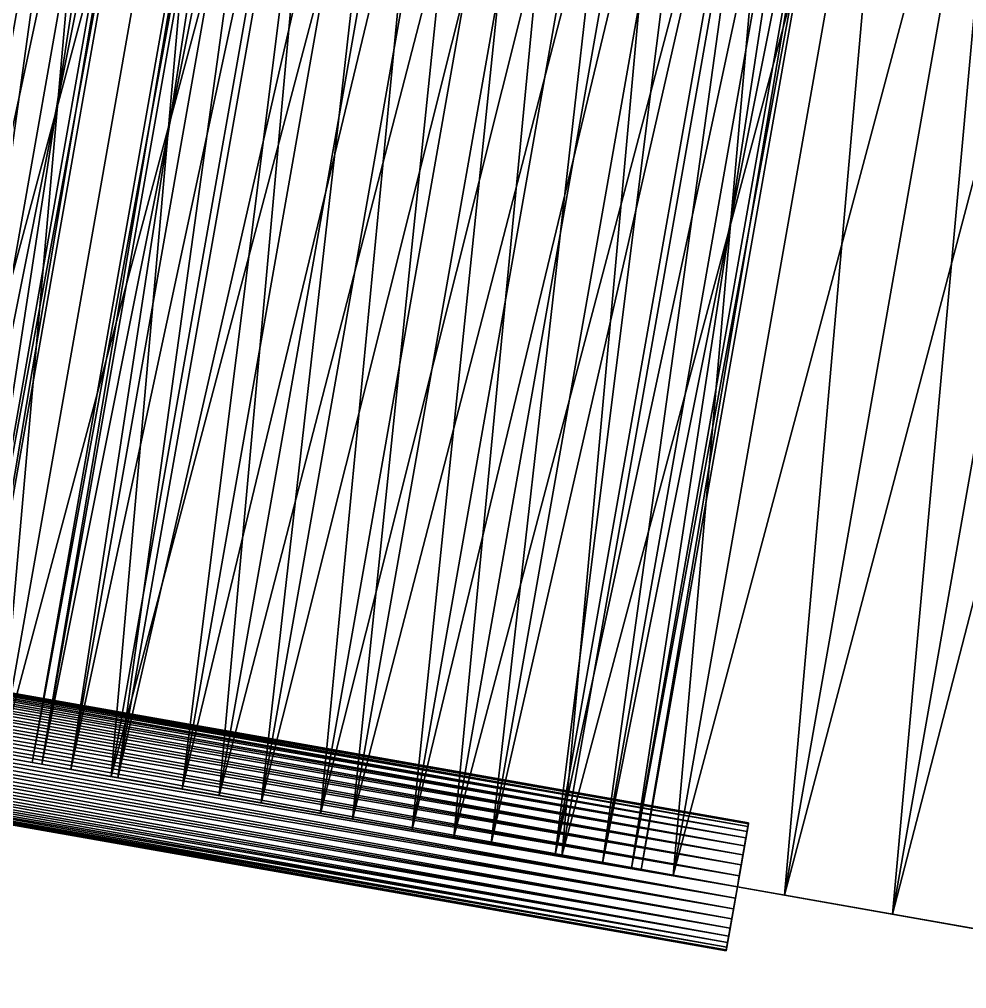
# Model space of a CAD drawing. Header units: metres. Extents: x -1.14 to 1.51, y -0.35 to 3.51.
# Drawn here: x 0.3403 to 0.6312, y 0.9637 to 1.2614 of the extents above; entities that cross this region are included whole.
import ezdxf

# ---------------------------------------------------------------- set-up
doc = ezdxf.new("R2010")
doc.units = ezdxf.units.M

msp = doc.modelspace()

# ---------------------------------------------------------------- linework, layer by layer
at = {"layer": 'Cylinder 10'}
for points in [[(0.25411, 1.04902, -0.04679), (0.32357, 1.44295, -0.04679), (0.34784, 1.43867, -0.07144)], [(0.27838, 1.04474, -0.32856), (0.34784, 1.43867, -0.32856), (0.32357, 1.44295, -0.35321)], [(0.25411, 1.04902, -0.04679), (0.34784, 1.43867, -0.07144), (0.27838, 1.04474, -0.07144)], [(0.29808, 1.04127, -0.3), (0.34784, 1.43867, -0.32856), (0.27838, 1.04474, -0.32856)], [(0.27838, 1.04474, -0.07144), (0.34784, 1.43867, -0.07144), (0.36754, 1.43519, -0.1)], [(0.29808, 1.04127, -0.3), (0.36754, 1.43519, -0.3), (0.34784, 1.43867, -0.32856)], [(0.27838, 1.04474, -0.07144), (0.36754, 1.43519, -0.1), (0.29808, 1.04127, -0.1)], [(0.31259, 1.03871, -0.2684), (0.36754, 1.43519, -0.3), (0.29808, 1.04127, -0.3)], [(0.29808, 1.04127, -0.1), (0.36754, 1.43519, -0.1), (0.38204, 1.43264, -0.1316)], [(0.31259, 1.03871, -0.2684), (0.38204, 1.43264, -0.2684), (0.36754, 1.43519, -0.3)], [(0.29808, 1.04127, -0.1), (0.38204, 1.43264, -0.1316), (0.31259, 1.03871, -0.1316)], [(0.32147, 1.03715, -0.23473), (0.38204, 1.43264, -0.2684), (0.31259, 1.03871, -0.2684)], [(0.31259, 1.03871, -0.1316), (0.38204, 1.43264, -0.1316), (0.39093, 1.43107, -0.16527)], [(0.32147, 1.03715, -0.23473), (0.39093, 1.43107, -0.23473), (0.38204, 1.43264, -0.2684)], [(0.31259, 1.03871, -0.1316), (0.39093, 1.43107, -0.16527), (0.32147, 1.03715, -0.16527)], [(0.32446, 1.03662, -0.2), (0.39093, 1.43107, -0.23473), (0.32147, 1.03715, -0.23473)], [(0.32147, 1.03715, -0.16527), (0.39093, 1.43107, -0.16527), (0.39392, 1.43054, -0.2)], [(0.32147, 1.03715, -0.16527), (0.39392, 1.43054, -0.2), (0.32446, 1.03662, -0.2)], [(0.32446, 1.03662, -0.2), (0.39392, 1.43054, -0.2), (0.39093, 1.43107, -0.23473)]]:
    msp.add_3dface(points, dxfattribs=at)
at = {"layer": 'Cylinder 11'}
for points in [[(0.34416, 1.03315, -0.2), (0.41362, 1.42707, -0.2), (0.41661, 1.42654, -0.16527)], [(0.34715, 1.03262, -0.23473), (0.41362, 1.42707, -0.2), (0.34416, 1.03315, -0.2)], [(0.34416, 1.03315, -0.2), (0.41661, 1.42654, -0.16527), (0.34715, 1.03262, -0.16527)], [(0.34715, 1.03262, -0.23473), (0.41661, 1.42654, -0.23473), (0.41362, 1.42707, -0.2)], [(0.34715, 1.03262, -0.16527), (0.41661, 1.42654, -0.16527), (0.4255, 1.42497, -0.1316)], [(0.35604, 1.03105, -0.2684), (0.41661, 1.42654, -0.23473), (0.34715, 1.03262, -0.23473)], [(0.35604, 1.03105, -0.2684), (0.4255, 1.42497, -0.2684), (0.41661, 1.42654, -0.23473)], [(0.34715, 1.03262, -0.16527), (0.4255, 1.42497, -0.1316), (0.35604, 1.03105, -0.1316)], [(0.35604, 1.03105, -0.1316), (0.4255, 1.42497, -0.1316), (0.44001, 1.42242, -0.1)], [(0.37055, 1.02849, -0.3), (0.4255, 1.42497, -0.2684), (0.35604, 1.03105, -0.2684)], [(0.37055, 1.02849, -0.3), (0.44001, 1.42242, -0.3), (0.4255, 1.42497, -0.2684)], [(0.35604, 1.03105, -0.1316), (0.44001, 1.42242, -0.1), (0.37055, 1.02849, -0.1)], [(0.37055, 1.02849, -0.1), (0.44001, 1.42242, -0.1), (0.4597, 1.41894, -0.07144)], [(0.39024, 1.02502, -0.32856), (0.44001, 1.42242, -0.3), (0.37055, 1.02849, -0.3)], [(0.39024, 1.02502, -0.32856), (0.4597, 1.41894, -0.32856), (0.44001, 1.42242, -0.3)], [(0.37055, 1.02849, -0.1), (0.4597, 1.41894, -0.07144), (0.39024, 1.02502, -0.07144)], [(0.39024, 1.02502, -0.07144), (0.4597, 1.41894, -0.07144), (0.48398, 1.41466, -0.04679)], [(0.41452, 1.02074, -0.35321), (0.4597, 1.41894, -0.32856), (0.39024, 1.02502, -0.32856)], [(0.41452, 1.02074, -0.35321), (0.48398, 1.41466, -0.35321), (0.4597, 1.41894, -0.32856)], [(0.39024, 1.02502, -0.07144), (0.48398, 1.41466, -0.04679), (0.41452, 1.02074, -0.04679)], [(0.41452, 1.02074, -0.04679), (0.48398, 1.41466, -0.04679), (0.5121, 1.4097, -0.02679)], [(0.44264, 1.01578, -0.37321), (0.48398, 1.41466, -0.35321), (0.41452, 1.02074, -0.35321)], [(0.44264, 1.01578, -0.37321), (0.5121, 1.4097, -0.37321), (0.48398, 1.41466, -0.35321)], [(0.41452, 1.02074, -0.04679), (0.5121, 1.4097, -0.02679), (0.44264, 1.01578, -0.02679)], [(0.44264, 1.01578, -0.02679), (0.5121, 1.4097, -0.02679), (0.54322, 1.40422, -0.01206)], [(0.47376, 1.01029, -0.38794), (0.5121, 1.4097, -0.37321), (0.44264, 1.01578, -0.37321)], [(0.47376, 1.01029, -0.38794), (0.54322, 1.40422, -0.38794), (0.5121, 1.4097, -0.37321)], [(0.44264, 1.01578, -0.02679), (0.54322, 1.40422, -0.01206), (0.47376, 1.01029, -0.01206)], [(0.47376, 1.01029, -0.01206), (0.54322, 1.40422, -0.01206), (0.57638, 1.39837, -0.00304)], [(0.50692, 1.00445, -0.39696), (0.54322, 1.40422, -0.38794), (0.47376, 1.01029, -0.38794)], [(0.50692, 1.00445, -0.39696), (0.57638, 1.39837, -0.39696), (0.54322, 1.40422, -0.38794)], [(0.47376, 1.01029, -0.01206), (0.57638, 1.39837, -0.00304), (0.50692, 1.00445, -0.00304)], [(0.50692, 1.00445, -0.00304), (0.57638, 1.39837, -0.00304), (0.61058, 1.39234)], [(0.54112, 0.99842, -0.4), (0.57638, 1.39837, -0.39696), (0.50692, 1.00445, -0.39696)], [(0.54112, 0.99842, -0.4), (0.61058, 1.39234, -0.4), (0.57638, 1.39837, -0.39696)], [(0.50692, 1.00445, -0.00304), (0.61058, 1.39234), (0.54112, 0.99842, 0)], [(0.57532, 0.99239, -0.39696), (0.61058, 1.39234, -0.4), (0.54112, 0.99842, -0.4)], [(0.54112, 0.99842, 0), (0.61058, 1.39234), (0.64478, 1.38631, -0.00304)], [(0.57532, 0.99239, -0.39696), (0.64478, 1.38631, -0.39696), (0.61058, 1.39234, -0.4)], [(0.54112, 0.99842, 0), (0.64478, 1.38631, -0.00304), (0.57532, 0.99239, -0.00304)], [(0.60849, 0.98654, -0.38794), (0.64478, 1.38631, -0.39696), (0.57532, 0.99239, -0.39696)], [(0.57532, 0.99239, -0.00304), (0.64478, 1.38631, -0.00304), (0.67795, 1.38046, -0.01206)], [(0.60849, 0.98654, -0.38794), (0.67795, 1.38046, -0.38794), (0.64478, 1.38631, -0.39696)], [(0.57532, 0.99239, -0.00304), (0.67795, 1.38046, -0.01206), (0.60849, 0.98654, -0.01206)], [(0.6396, 0.98105, -0.37321), (0.67795, 1.38046, -0.38794), (0.60849, 0.98654, -0.38794)], [(0.60849, 0.98654, -0.01206), (0.67795, 1.38046, -0.01206), (0.70906, 1.37497, -0.02679)], [(0.60849, 0.98654, -0.01206), (0.70906, 1.37497, -0.02679), (0.6396, 0.98105, -0.02679)], [(0.54112, 0.99842, -0.2), (0.34416, 1.03315, -0.2), (0.34715, 1.03262, -0.16527)], [(0.34416, 1.03315, -0.2), (0.34715, 1.03262, -0.16527), (0.34715, 1.03262, -0.16527)], [(0.34416, 1.03315, -0.2), (0.34416, 1.03315, -0.2), (0.34715, 1.03262, -0.16527)], [(0.54112, 0.99842, -0.2), (0.34416, 1.03315, -0.2), (0.54112, 0.99842, -0.2)], [(0.54112, 0.99842, -0.2), (0.34715, 1.03262, -0.23473), (0.34416, 1.03315, -0.2)], [(0.34715, 1.03262, -0.23473), (0.34416, 1.03315, -0.2), (0.34416, 1.03315, -0.2)], [(0.34715, 1.03262, -0.23473), (0.34715, 1.03262, -0.23473), (0.34416, 1.03315, -0.2)], [(0.54112, 0.99842, -0.2), (0.34715, 1.03262, -0.16527), (0.35604, 1.03105, -0.1316)], [(0.34715, 1.03262, -0.16527), (0.35604, 1.03105, -0.1316), (0.35604, 1.03105, -0.1316)], [(0.34715, 1.03262, -0.16527), (0.34715, 1.03262, -0.16527), (0.35604, 1.03105, -0.1316)], [(0.54112, 0.99842, -0.2), (0.34715, 1.03262, -0.16527), (0.54112, 0.99842, -0.2)], [(0.54112, 0.99842, -0.2), (0.34715, 1.03262, -0.23473), (0.54112, 0.99842, -0.2)], [(0.54112, 0.99842, -0.2), (0.35604, 1.03105, -0.2684), (0.34715, 1.03262, -0.23473)], [(0.35604, 1.03105, -0.2684), (0.34715, 1.03262, -0.23473), (0.34715, 1.03262, -0.23473)], [(0.35604, 1.03105, -0.2684), (0.35604, 1.03105, -0.2684), (0.34715, 1.03262, -0.23473)], [(0.54112, 0.99842, -0.2), (0.35604, 1.03105, -0.1316), (0.37055, 1.02849, -0.1)], [(0.35604, 1.03105, -0.1316), (0.37055, 1.02849, -0.1), (0.37055, 1.02849, -0.1)], [(0.35604, 1.03105, -0.1316), (0.35604, 1.03105, -0.1316), (0.37055, 1.02849, -0.1)], [(0.54112, 0.99842, -0.2), (0.35604, 1.03105, -0.1316), (0.54112, 0.99842, -0.2)], [(0.54112, 0.99842, -0.2), (0.35604, 1.03105, -0.2684), (0.54112, 0.99842, -0.2)], [(0.54112, 0.99842, -0.2), (0.37055, 1.02849, -0.3), (0.35604, 1.03105, -0.2684)], [(0.37055, 1.02849, -0.3), (0.35604, 1.03105, -0.2684), (0.35604, 1.03105, -0.2684)], [(0.37055, 1.02849, -0.3), (0.37055, 1.02849, -0.3), (0.35604, 1.03105, -0.2684)], [(0.54112, 0.99842, -0.2), (0.37055, 1.02849, -0.1), (0.39024, 1.02502, -0.07144)], [(0.37055, 1.02849, -0.1), (0.39024, 1.02502, -0.07144), (0.39024, 1.02502, -0.07144)], [(0.37055, 1.02849, -0.1), (0.37055, 1.02849, -0.1), (0.39024, 1.02502, -0.07144)], [(0.54112, 0.99842, -0.2), (0.37055, 1.02849, -0.1), (0.54112, 0.99842, -0.2)], [(0.54112, 0.99842, -0.2), (0.37055, 1.02849, -0.3), (0.54112, 0.99842, -0.2)], [(0.54112, 0.99842, -0.2), (0.39024, 1.02502, -0.32856), (0.37055, 1.02849, -0.3)], [(0.39024, 1.02502, -0.32856), (0.37055, 1.02849, -0.3), (0.37055, 1.02849, -0.3)], [(0.39024, 1.02502, -0.32856), (0.39024, 1.02502, -0.32856), (0.37055, 1.02849, -0.3)], [(0.54112, 0.99842, -0.2), (0.39024, 1.02502, -0.07144), (0.41452, 1.02074, -0.04679)], [(0.39024, 1.02502, -0.07144), (0.41452, 1.02074, -0.04679), (0.41452, 1.02074, -0.04679)], [(0.39024, 1.02502, -0.07144), (0.39024, 1.02502, -0.07144), (0.41452, 1.02074, -0.04679)], [(0.54112, 0.99842, -0.2), (0.39024, 1.02502, -0.07144), (0.54112, 0.99842, -0.2)], [(0.54112, 0.99842, -0.2), (0.39024, 1.02502, -0.32856), (0.54112, 0.99842, -0.2)], [(0.54112, 0.99842, -0.2), (0.41452, 1.02074, -0.35321), (0.39024, 1.02502, -0.32856)], [(0.41452, 1.02074, -0.35321), (0.39024, 1.02502, -0.32856), (0.39024, 1.02502, -0.32856)], [(0.41452, 1.02074, -0.35321), (0.41452, 1.02074, -0.35321), (0.39024, 1.02502, -0.32856)], [(0.54112, 0.99842, -0.2), (0.41452, 1.02074, -0.04679), (0.44264, 1.01578, -0.02679)], [(0.41452, 1.02074, -0.04679), (0.44264, 1.01578, -0.02679), (0.44264, 1.01578, -0.02679)], [(0.41452, 1.02074, -0.04679), (0.41452, 1.02074, -0.04679), (0.44264, 1.01578, -0.02679)], [(0.54112, 0.99842, -0.2), (0.41452, 1.02074, -0.04679), (0.54112, 0.99842, -0.2)], [(0.54112, 0.99842, -0.2), (0.41452, 1.02074, -0.35321), (0.54112, 0.99842, -0.2)], [(0.54112, 0.99842, -0.2), (0.44264, 1.01578, -0.37321), (0.41452, 1.02074, -0.35321)], [(0.44264, 1.01578, -0.37321), (0.41452, 1.02074, -0.35321), (0.41452, 1.02074, -0.35321)], [(0.44264, 1.01578, -0.37321), (0.44264, 1.01578, -0.37321), (0.41452, 1.02074, -0.35321)], [(0.54112, 0.99842, -0.2), (0.44264, 1.01578, -0.02679), (0.47376, 1.01029, -0.01206)], [(0.44264, 1.01578, -0.02679), (0.47376, 1.01029, -0.01206), (0.47376, 1.01029, -0.01206)], [(0.44264, 1.01578, -0.02679), (0.44264, 1.01578, -0.02679), (0.47376, 1.01029, -0.01206)], [(0.54112, 0.99842, -0.2), (0.44264, 1.01578, -0.02679), (0.54112, 0.99842, -0.2)], [(0.54112, 0.99842, -0.2), (0.44264, 1.01578, -0.37321), (0.54112, 0.99842, -0.2)], [(0.54112, 0.99842, -0.2), (0.47376, 1.01029, -0.38794), (0.44264, 1.01578, -0.37321)], [(0.47376, 1.01029, -0.38794), (0.44264, 1.01578, -0.37321), (0.44264, 1.01578, -0.37321)], [(0.47376, 1.01029, -0.38794), (0.47376, 1.01029, -0.38794), (0.44264, 1.01578, -0.37321)], [(0.54112, 0.99842, -0.2), (0.47376, 1.01029, -0.01206), (0.50692, 1.00445, -0.00304)], [(0.47376, 1.01029, -0.01206), (0.50692, 1.00445, -0.00304), (0.50692, 1.00445, -0.00304)], [(0.47376, 1.01029, -0.01206), (0.47376, 1.01029, -0.01206), (0.50692, 1.00445, -0.00304)], [(0.54112, 0.99842, -0.2), (0.47376, 1.01029, -0.01206), (0.54112, 0.99842, -0.2)], [(0.54112, 0.99842, -0.2), (0.47376, 1.01029, -0.38794), (0.54112, 0.99842, -0.2)], [(0.54112, 0.99842, -0.2), (0.50692, 1.00445, -0.39696), (0.47376, 1.01029, -0.38794)], [(0.50692, 1.00445, -0.39696), (0.47376, 1.01029, -0.38794), (0.47376, 1.01029, -0.38794)], [(0.50692, 1.00445, -0.39696), (0.50692, 1.00445, -0.39696), (0.47376, 1.01029, -0.38794)], [(0.54112, 0.99842, -0.2), (0.50692, 1.00445, -0.00304), (0.54112, 0.99842, 0)], [(0.50692, 1.00445, -0.00304), (0.54112, 0.99842, 0), (0.54112, 0.99842, 0)], [(0.50692, 1.00445, -0.00304), (0.50692, 1.00445, -0.00304), (0.54112, 0.99842, 0)], [(0.54112, 0.99842, -0.2), (0.50692, 1.00445, -0.00304), (0.54112, 0.99842, -0.2)], [(0.54112, 0.99842, -0.2), (0.50692, 1.00445, -0.39696), (0.54112, 0.99842, -0.2)], [(0.54112, 0.99842, -0.2), (0.54112, 0.99842, -0.4), (0.50692, 1.00445, -0.39696)], [(0.54112, 0.99842, -0.4), (0.50692, 1.00445, -0.39696), (0.50692, 1.00445, -0.39696)], [(0.54112, 0.99842, -0.4), (0.54112, 0.99842, -0.4), (0.50692, 1.00445, -0.39696)], [(0.54112, 0.99842, -0.2), (0.54112, 0.99842, 0), (0.54112, 0.99842, -0.2)], [(0.54112, 0.99842, -0.2), (0.54112, 0.99842, -0.4), (0.54112, 0.99842, -0.2)], [(0.54112, 0.99842, -0.2), (0.57532, 0.99239, -0.39696), (0.54112, 0.99842, -0.4)], [(0.57532, 0.99239, -0.39696), (0.54112, 0.99842, -0.4), (0.54112, 0.99842, -0.4)], [(0.57532, 0.99239, -0.39696), (0.57532, 0.99239, -0.39696), (0.54112, 0.99842, -0.4)], [(0.54112, 0.99842, -0.2), (0.57532, 0.99239, -0.39696), (0.54112, 0.99842, -0.2)], [(0.54112, 0.99842, -0.2), (0.60849, 0.98654, -0.38794), (0.57532, 0.99239, -0.39696)], [(0.54112, 0.99842, -0.2), (0.60849, 0.98654, -0.38794), (0.54112, 0.99842, -0.2)], [(0.54112, 0.99842, -0.2), (0.6396, 0.98105, -0.37321), (0.60849, 0.98654, -0.38794)], [(0.54112, 0.99842, -0.2), (0.6396, 0.98105, -0.37321), (0.54112, 0.99842, -0.2)], [(0.54112, 0.99842, -0.2), (0.66773, 0.97609, -0.35321), (0.6396, 0.98105, -0.37321)], [(0.54112, 0.99842, -0.2), (0.66773, 0.97609, -0.35321), (0.54112, 0.99842, -0.2)], [(0.54112, 0.99842, -0.2), (0.692, 0.97181, -0.32856), (0.66773, 0.97609, -0.35321)], [(0.54112, 0.99842, -0.2), (0.692, 0.97181, -0.32856), (0.54112, 0.99842, -0.2)], [(0.54112, 0.99842, -0.2), (0.7117, 0.96834, -0.3), (0.692, 0.97181, -0.32856)], [(0.54112, 0.99842, -0.2), (0.7117, 0.96834, -0.3), (0.54112, 0.99842, -0.2)], [(0.54112, 0.99842, -0.2), (0.72621, 0.96578, -0.2684), (0.7117, 0.96834, -0.3)], [(0.54112, 0.99842, -0.2), (0.72621, 0.96578, -0.2684), (0.54112, 0.99842, -0.2)], [(0.54112, 0.99842, -0.2), (0.73509, 0.96421, -0.23473), (0.72621, 0.96578, -0.2684)], [(0.54112, 0.99842, -0.2), (0.73509, 0.96421, -0.23473), (0.54112, 0.99842, -0.2)], [(0.54112, 0.99842, -0.2), (0.73808, 0.96369, -0.2), (0.73509, 0.96421, -0.23473)], [(0.54112, 0.99842, -0.2), (0.73808, 0.96369, -0.2), (0.54112, 0.99842, -0.2)], [(0.54112, 0.99842, -0.2), (0.73509, 0.96421, -0.16527), (0.73808, 0.96369, -0.2)], [(0.54112, 0.99842, -0.2), (0.73509, 0.96421, -0.16527), (0.54112, 0.99842, -0.2)], [(0.54112, 0.99842, -0.2), (0.72621, 0.96578, -0.1316), (0.73509, 0.96421, -0.16527)], [(0.54112, 0.99842, -0.2), (0.72621, 0.96578, -0.1316), (0.54112, 0.99842, -0.2)], [(0.54112, 0.99842, -0.2), (0.7117, 0.96834, -0.1), (0.72621, 0.96578, -0.1316)], [(0.54112, 0.99842, -0.2), (0.7117, 0.96834, -0.1), (0.54112, 0.99842, -0.2)], [(0.54112, 0.99842, -0.2), (0.692, 0.97181, -0.07144), (0.7117, 0.96834, -0.1)], [(0.54112, 0.99842, -0.2), (0.692, 0.97181, -0.07144), (0.54112, 0.99842, -0.2)], [(0.54112, 0.99842, -0.2), (0.66773, 0.97609, -0.04679), (0.692, 0.97181, -0.07144)], [(0.54112, 0.99842, -0.2), (0.66773, 0.97609, -0.04679), (0.54112, 0.99842, -0.2)], [(0.54112, 0.99842, -0.2), (0.6396, 0.98105, -0.02679), (0.66773, 0.97609, -0.04679)], [(0.54112, 0.99842, -0.2), (0.6396, 0.98105, -0.02679), (0.54112, 0.99842, -0.2)], [(0.54112, 0.99842, -0.2), (0.60849, 0.98654, -0.01206), (0.6396, 0.98105, -0.02679)], [(0.54112, 0.99842, -0.2), (0.60849, 0.98654, -0.01206), (0.54112, 0.99842, -0.2)], [(0.54112, 0.99842, -0.2), (0.57532, 0.99239, -0.00304), (0.60849, 0.98654, -0.01206)], [(0.54112, 0.99842, -0.2), (0.57532, 0.99239, -0.00304), (0.54112, 0.99842, -0.2)], [(0.54112, 0.99842, -0.2), (0.54112, 0.99842, 0), (0.57532, 0.99239, -0.00304)], [(0.54112, 0.99842, 0), (0.57532, 0.99239, -0.00304), (0.57532, 0.99239, -0.00304)], [(0.54112, 0.99842, 0), (0.54112, 0.99842, 0), (0.57532, 0.99239, -0.00304)], [(0.60849, 0.98654, -0.38794), (0.57532, 0.99239, -0.39696), (0.57532, 0.99239, -0.39696)], [(0.60849, 0.98654, -0.38794), (0.60849, 0.98654, -0.38794), (0.57532, 0.99239, -0.39696)], [(0.57532, 0.99239, -0.00304), (0.60849, 0.98654, -0.01206), (0.60849, 0.98654, -0.01206)], [(0.57532, 0.99239, -0.00304), (0.57532, 0.99239, -0.00304), (0.60849, 0.98654, -0.01206)], [(0.6396, 0.98105, -0.37321), (0.60849, 0.98654, -0.38794), (0.60849, 0.98654, -0.38794)], [(0.6396, 0.98105, -0.37321), (0.6396, 0.98105, -0.37321), (0.60849, 0.98654, -0.38794)], [(0.60849, 0.98654, -0.01206), (0.6396, 0.98105, -0.02679), (0.6396, 0.98105, -0.02679)], [(0.60849, 0.98654, -0.01206), (0.60849, 0.98654, -0.01206), (0.6396, 0.98105, -0.02679)]]:
    msp.add_3dface(points, dxfattribs=at)
at = {"layer": 'Cylinder 12'}
for points in [[(0.26695, 1.04676, 0.32494), (0.33641, 1.44068, 0.32494), (0.36957, 1.43484, 0.33396)], [(0.30011, 1.04091, -0.05996), (0.36957, 1.43484, -0.05996), (0.33641, 1.44068, -0.05094)], [(0.26695, 1.04676, 0.32494), (0.36957, 1.43484, 0.33396), (0.30011, 1.04091, 0.33396)], [(0.30011, 1.04091, 0.33396), (0.36957, 1.43484, 0.33396), (0.40377, 1.4288, 0.337)], [(0.33431, 1.03488, -0.063), (0.36957, 1.43484, -0.05996), (0.30011, 1.04091, -0.05996)], [(0.33431, 1.03488, -0.063), (0.40377, 1.4288, -0.063), (0.36957, 1.43484, -0.05996)], [(0.30011, 1.04091, 0.33396), (0.40377, 1.4288, 0.337), (0.33431, 1.03488, 0.337)], [(0.36851, 1.02885, -0.05996), (0.40377, 1.4288, -0.063), (0.33431, 1.03488, -0.063)], [(0.33431, 1.03488, 0.337), (0.40377, 1.4288, 0.337), (0.43797, 1.42277, 0.33396)], [(0.36851, 1.02885, -0.05996), (0.43797, 1.42277, -0.05996), (0.40377, 1.4288, -0.063)], [(0.33431, 1.03488, 0.337), (0.43797, 1.42277, 0.33396), (0.36851, 1.02885, 0.33396)], [(0.40168, 1.023, -0.05094), (0.43797, 1.42277, -0.05996), (0.36851, 1.02885, -0.05996)], [(0.36851, 1.02885, 0.33396), (0.43797, 1.42277, 0.33396), (0.47114, 1.41693, 0.32494)], [(0.40168, 1.023, -0.05094), (0.47114, 1.41693, -0.05094), (0.43797, 1.42277, -0.05996)], [(0.36851, 1.02885, 0.33396), (0.47114, 1.41693, 0.32494), (0.40168, 1.023, 0.32494)], [(0.43279, 1.01752, -0.03621), (0.47114, 1.41693, -0.05094), (0.40168, 1.023, -0.05094)], [(0.40168, 1.023, 0.32494), (0.47114, 1.41693, 0.32494), (0.50225, 1.41144, 0.31021)], [(0.43279, 1.01752, -0.03621), (0.50225, 1.41144, -0.03621), (0.47114, 1.41693, -0.05094)], [(0.40168, 1.023, 0.32494), (0.50225, 1.41144, 0.31021), (0.43279, 1.01752, 0.31021)], [(0.46092, 1.01256, -0.01621), (0.50225, 1.41144, -0.03621), (0.43279, 1.01752, -0.03621)], [(0.43279, 1.01752, 0.31021), (0.50225, 1.41144, 0.31021), (0.53038, 1.40648, 0.29021)], [(0.46092, 1.01256, -0.01621), (0.53038, 1.40648, -0.01621), (0.50225, 1.41144, -0.03621)], [(0.43279, 1.01752, 0.31021), (0.53038, 1.40648, 0.29021), (0.46092, 1.01256, 0.29021)], [(0.48519, 1.00828, 0.00844), (0.53038, 1.40648, -0.01621), (0.46092, 1.01256, -0.01621)], [(0.46092, 1.01256, 0.29021), (0.53038, 1.40648, 0.29021), (0.55465, 1.4022, 0.26556)], [(0.48519, 1.00828, 0.00844), (0.55465, 1.4022, 0.00844), (0.53038, 1.40648, -0.01621)], [(0.46092, 1.01256, 0.29021), (0.55465, 1.4022, 0.26556), (0.48519, 1.00828, 0.26556)], [(0.50489, 1.00481, 0.037), (0.55465, 1.4022, 0.00844), (0.48519, 1.00828, 0.00844)], [(0.48519, 1.00828, 0.26556), (0.55465, 1.4022, 0.26556), (0.57434, 1.39873, 0.237)], [(0.50489, 1.00481, 0.037), (0.57434, 1.39873, 0.037), (0.55465, 1.4022, 0.00844)], [(0.48519, 1.00828, 0.26556), (0.57434, 1.39873, 0.237), (0.50489, 1.00481, 0.237)], [(0.5194, 1.00225, 0.0686), (0.57434, 1.39873, 0.037), (0.50489, 1.00481, 0.037)], [(0.50489, 1.00481, 0.237), (0.57434, 1.39873, 0.237), (0.58885, 1.39617, 0.2054)], [(0.5194, 1.00225, 0.0686), (0.58885, 1.39617, 0.0686), (0.57434, 1.39873, 0.037)], [(0.50489, 1.00481, 0.237), (0.58885, 1.39617, 0.2054), (0.5194, 1.00225, 0.2054)], [(0.52828, 1.00068, 0.10227), (0.58885, 1.39617, 0.0686), (0.5194, 1.00225, 0.0686)], [(0.5194, 1.00225, 0.2054), (0.58885, 1.39617, 0.2054), (0.59774, 1.3946, 0.17173)], [(0.5194, 1.00225, 0.2054), (0.59774, 1.3946, 0.17173), (0.52828, 1.00068, 0.17173)], [(0.52828, 1.00068, 0.10227), (0.59774, 1.3946, 0.10227), (0.58885, 1.39617, 0.0686)], [(0.53127, 1.00015, 0.137), (0.59774, 1.3946, 0.10227), (0.52828, 1.00068, 0.10227)], [(0.52828, 1.00068, 0.17173), (0.59774, 1.3946, 0.17173), (0.60073, 1.39408, 0.137)], [(0.52828, 1.00068, 0.17173), (0.60073, 1.39408, 0.137), (0.53127, 1.00015, 0.137)], [(0.53127, 1.00015, 0.137), (0.60073, 1.39408, 0.137), (0.59774, 1.3946, 0.10227)], [(0.33431, 1.03488, 0.137), (0.36851, 1.02885, -0.05996), (0.33431, 1.03488, -0.063)], [(0.36851, 1.02885, -0.05996), (0.33431, 1.03488, -0.063), (0.33431, 1.03488, -0.063)], [(0.36851, 1.02885, -0.05996), (0.36851, 1.02885, -0.05996), (0.33431, 1.03488, -0.063)], [(0.33431, 1.03488, 0.137), (0.36851, 1.02885, -0.05996), (0.33431, 1.03488, 0.137)], [(0.33431, 1.03488, 0.137), (0.40168, 1.023, -0.05094), (0.36851, 1.02885, -0.05996)], [(0.33431, 1.03488, 0.137), (0.40168, 1.023, -0.05094), (0.33431, 1.03488, 0.137)], [(0.33431, 1.03488, 0.137), (0.43279, 1.01752, -0.03621), (0.40168, 1.023, -0.05094)], [(0.33431, 1.03488, 0.137), (0.43279, 1.01752, -0.03621), (0.33431, 1.03488, 0.137)], [(0.33431, 1.03488, 0.137), (0.46092, 1.01256, -0.01621), (0.43279, 1.01752, -0.03621)], [(0.33431, 1.03488, 0.137), (0.46092, 1.01256, -0.01621), (0.33431, 1.03488, 0.137)], [(0.33431, 1.03488, 0.137), (0.48519, 1.00828, 0.00844), (0.46092, 1.01256, -0.01621)], [(0.33431, 1.03488, 0.137), (0.48519, 1.00828, 0.00844), (0.33431, 1.03488, 0.137)], [(0.33431, 1.03488, 0.137), (0.50489, 1.00481, 0.037), (0.48519, 1.00828, 0.00844)], [(0.33431, 1.03488, 0.137), (0.50489, 1.00481, 0.037), (0.33431, 1.03488, 0.137)], [(0.33431, 1.03488, 0.137), (0.5194, 1.00225, 0.0686), (0.50489, 1.00481, 0.037)], [(0.33431, 1.03488, 0.137), (0.5194, 1.00225, 0.0686), (0.33431, 1.03488, 0.137)], [(0.33431, 1.03488, 0.137), (0.52828, 1.00068, 0.10227), (0.5194, 1.00225, 0.0686)], [(0.33431, 1.03488, 0.137), (0.52828, 1.00068, 0.10227), (0.33431, 1.03488, 0.137)], [(0.33431, 1.03488, 0.137), (0.53127, 1.00015, 0.137), (0.52828, 1.00068, 0.10227)], [(0.33431, 1.03488, 0.137), (0.53127, 1.00015, 0.137), (0.33431, 1.03488, 0.137)], [(0.33431, 1.03488, 0.137), (0.52828, 1.00068, 0.17173), (0.53127, 1.00015, 0.137)], [(0.33431, 1.03488, 0.137), (0.52828, 1.00068, 0.17173), (0.33431, 1.03488, 0.137)], [(0.33431, 1.03488, 0.137), (0.5194, 1.00225, 0.2054), (0.52828, 1.00068, 0.17173)], [(0.33431, 1.03488, 0.137), (0.5194, 1.00225, 0.2054), (0.33431, 1.03488, 0.137)], [(0.33431, 1.03488, 0.137), (0.50489, 1.00481, 0.237), (0.5194, 1.00225, 0.2054)], [(0.33431, 1.03488, 0.137), (0.50489, 1.00481, 0.237), (0.33431, 1.03488, 0.137)], [(0.33431, 1.03488, 0.137), (0.48519, 1.00828, 0.26556), (0.50489, 1.00481, 0.237)], [(0.33431, 1.03488, 0.137), (0.48519, 1.00828, 0.26556), (0.33431, 1.03488, 0.137)], [(0.33431, 1.03488, 0.137), (0.46092, 1.01256, 0.29021), (0.48519, 1.00828, 0.26556)], [(0.33431, 1.03488, 0.137), (0.46092, 1.01256, 0.29021), (0.33431, 1.03488, 0.137)], [(0.33431, 1.03488, 0.137), (0.43279, 1.01752, 0.31021), (0.46092, 1.01256, 0.29021)], [(0.33431, 1.03488, 0.137), (0.43279, 1.01752, 0.31021), (0.33431, 1.03488, 0.137)], [(0.33431, 1.03488, 0.137), (0.40168, 1.023, 0.32494), (0.43279, 1.01752, 0.31021)], [(0.33431, 1.03488, 0.137), (0.40168, 1.023, 0.32494), (0.33431, 1.03488, 0.137)], [(0.33431, 1.03488, 0.137), (0.36851, 1.02885, 0.33396), (0.40168, 1.023, 0.32494)], [(0.33431, 1.03488, 0.137), (0.36851, 1.02885, 0.33396), (0.33431, 1.03488, 0.137)], [(0.33431, 1.03488, 0.137), (0.33431, 1.03488, 0.337), (0.36851, 1.02885, 0.33396)], [(0.33431, 1.03488, 0.337), (0.36851, 1.02885, 0.33396), (0.36851, 1.02885, 0.33396)], [(0.33431, 1.03488, 0.337), (0.33431, 1.03488, 0.337), (0.36851, 1.02885, 0.33396)], [(0.40168, 1.023, -0.05094), (0.36851, 1.02885, -0.05996), (0.36851, 1.02885, -0.05996)], [(0.40168, 1.023, -0.05094), (0.40168, 1.023, -0.05094), (0.36851, 1.02885, -0.05996)], [(0.36851, 1.02885, 0.33396), (0.40168, 1.023, 0.32494), (0.40168, 1.023, 0.32494)], [(0.36851, 1.02885, 0.33396), (0.36851, 1.02885, 0.33396), (0.40168, 1.023, 0.32494)], [(0.43279, 1.01752, -0.03621), (0.40168, 1.023, -0.05094), (0.40168, 1.023, -0.05094)], [(0.43279, 1.01752, -0.03621), (0.43279, 1.01752, -0.03621), (0.40168, 1.023, -0.05094)], [(0.40168, 1.023, 0.32494), (0.43279, 1.01752, 0.31021), (0.43279, 1.01752, 0.31021)], [(0.40168, 1.023, 0.32494), (0.40168, 1.023, 0.32494), (0.43279, 1.01752, 0.31021)], [(0.46092, 1.01256, -0.01621), (0.43279, 1.01752, -0.03621), (0.43279, 1.01752, -0.03621)], [(0.46092, 1.01256, -0.01621), (0.46092, 1.01256, -0.01621), (0.43279, 1.01752, -0.03621)], [(0.43279, 1.01752, 0.31021), (0.46092, 1.01256, 0.29021), (0.46092, 1.01256, 0.29021)], [(0.43279, 1.01752, 0.31021), (0.43279, 1.01752, 0.31021), (0.46092, 1.01256, 0.29021)], [(0.48519, 1.00828, 0.00844), (0.46092, 1.01256, -0.01621), (0.46092, 1.01256, -0.01621)], [(0.48519, 1.00828, 0.00844), (0.48519, 1.00828, 0.00844), (0.46092, 1.01256, -0.01621)], [(0.46092, 1.01256, 0.29021), (0.48519, 1.00828, 0.26556), (0.48519, 1.00828, 0.26556)], [(0.46092, 1.01256, 0.29021), (0.46092, 1.01256, 0.29021), (0.48519, 1.00828, 0.26556)], [(0.50489, 1.00481, 0.037), (0.48519, 1.00828, 0.00844), (0.48519, 1.00828, 0.00844)], [(0.50489, 1.00481, 0.037), (0.50489, 1.00481, 0.037), (0.48519, 1.00828, 0.00844)], [(0.48519, 1.00828, 0.26556), (0.50489, 1.00481, 0.237), (0.50489, 1.00481, 0.237)], [(0.48519, 1.00828, 0.26556), (0.48519, 1.00828, 0.26556), (0.50489, 1.00481, 0.237)], [(0.5194, 1.00225, 0.0686), (0.50489, 1.00481, 0.037), (0.50489, 1.00481, 0.037)], [(0.5194, 1.00225, 0.0686), (0.5194, 1.00225, 0.0686), (0.50489, 1.00481, 0.037)], [(0.50489, 1.00481, 0.237), (0.5194, 1.00225, 0.2054), (0.5194, 1.00225, 0.2054)], [(0.50489, 1.00481, 0.237), (0.50489, 1.00481, 0.237), (0.5194, 1.00225, 0.2054)], [(0.52828, 1.00068, 0.10227), (0.5194, 1.00225, 0.0686), (0.5194, 1.00225, 0.0686)], [(0.52828, 1.00068, 0.10227), (0.52828, 1.00068, 0.10227), (0.5194, 1.00225, 0.0686)], [(0.5194, 1.00225, 0.2054), (0.52828, 1.00068, 0.17173), (0.52828, 1.00068, 0.17173)], [(0.5194, 1.00225, 0.2054), (0.5194, 1.00225, 0.2054), (0.52828, 1.00068, 0.17173)], [(0.53127, 1.00015, 0.137), (0.52828, 1.00068, 0.10227), (0.52828, 1.00068, 0.10227)], [(0.53127, 1.00015, 0.137), (0.53127, 1.00015, 0.137), (0.52828, 1.00068, 0.10227)], [(0.52828, 1.00068, 0.17173), (0.53127, 1.00015, 0.137), (0.53127, 1.00015, 0.137)], [(0.52828, 1.00068, 0.17173), (0.52828, 1.00068, 0.17173), (0.53127, 1.00015, 0.137)]]:
    msp.add_3dface(points, dxfattribs=at)
at = {"layer": 'Cylinder 7'}
for points in [[(-0.06599, 1.12577, -0.431), (0.56424, 1.01434, -0.42753), (-0.06604, 1.12547, -0.42753)], [(-0.06604, 1.12547, -0.43447), (0.56429, 1.01464, -0.431), (-0.06599, 1.12577, -0.431)], [(-0.06599, 1.12577, -0.431), (0.56429, 1.01464, -0.431), (0.56424, 1.01434, -0.42753)], [(-0.06645, 1.12313, -0.421), (0.56348, 1.01003, -0.41814), (-0.0668, 1.12117, -0.41814)], [(-0.0668, 1.12117, -0.44386), (0.56383, 1.012, -0.441), (-0.06645, 1.12313, -0.441)], [(-0.0662, 1.12459, -0.42416), (0.56383, 1.012, -0.421), (-0.06645, 1.12313, -0.421)], [(-0.06645, 1.12313, -0.441), (0.56408, 1.01345, -0.43784), (-0.0662, 1.12459, -0.43784)], [(-0.06645, 1.12313, -0.421), (0.56383, 1.012, -0.421), (0.56348, 1.01003, -0.41814)], [(-0.06645, 1.12313, -0.441), (0.56383, 1.012, -0.441), (0.56408, 1.01345, -0.43784)], [(-0.06604, 1.12547, -0.42753), (0.56408, 1.01345, -0.42416), (-0.0662, 1.12459, -0.42416)], [(-0.0662, 1.12459, -0.43784), (0.56424, 1.01434, -0.43447), (-0.06604, 1.12547, -0.43447)], [(-0.0662, 1.12459, -0.42416), (0.56408, 1.01345, -0.42416), (0.56383, 1.012, -0.421)], [(-0.0662, 1.12459, -0.43784), (0.56408, 1.01345, -0.43784), (0.56424, 1.01434, -0.43447)], [(-0.06604, 1.12547, -0.42753), (0.56424, 1.01434, -0.42753), (0.56408, 1.01345, -0.42416)], [(-0.06604, 1.12547, -0.43447), (0.56424, 1.01434, -0.43447), (0.56429, 1.01464, -0.431)], [(-0.0668, 1.12117, -0.41814), (0.56305, 1.0076, -0.41568), (-0.06723, 1.11874, -0.41568)], [(-0.06723, 1.11874, -0.44632), (0.56348, 1.01003, -0.44386), (-0.0668, 1.12117, -0.44386)], [(-0.0668, 1.12117, -0.41814), (0.56348, 1.01003, -0.41814), (0.56305, 1.0076, -0.41568)], [(-0.0668, 1.12117, -0.44386), (0.56348, 1.01003, -0.44386), (0.56383, 1.012, -0.441)], [(-0.06723, 1.11874, -0.41568), (0.56255, 1.00479, -0.41368), (-0.06772, 1.11593, -0.41368)], [(-0.06772, 1.11593, -0.44832), (0.56305, 1.0076, -0.44632), (-0.06723, 1.11874, -0.44632)], [(-0.06723, 1.11874, -0.41568), (0.56305, 1.0076, -0.41568), (0.56255, 1.00479, -0.41368)], [(-0.06723, 1.11874, -0.44632), (0.56305, 1.0076, -0.44632), (0.56348, 1.01003, -0.44386)], [(-0.06772, 1.11593, -0.41368), (0.56201, 1.00168, -0.41221), (-0.06827, 1.11281, -0.41221)], [(-0.06827, 1.11281, -0.44979), (0.56255, 1.00479, -0.44832), (-0.06772, 1.11593, -0.44832)], [(-0.06772, 1.11593, -0.41368), (0.56255, 1.00479, -0.41368), (0.56201, 1.00168, -0.41221)], [(-0.06772, 1.11593, -0.44832), (0.56255, 1.00479, -0.44832), (0.56305, 1.0076, -0.44632)], [(-0.06827, 1.11281, -0.41221), (0.56142, 0.99836, -0.4113), (-0.06886, 1.1095, -0.4113)], [(-0.06886, 1.1095, -0.4507), (0.56201, 1.00168, -0.44979), (-0.06827, 1.11281, -0.44979)], [(-0.06827, 1.11281, -0.41221), (0.56201, 1.00168, -0.41221), (0.56142, 0.99836, -0.4113)], [(-0.06827, 1.11281, -0.44979), (0.56201, 1.00168, -0.44979), (0.56255, 1.00479, -0.44832)], [(-0.06886, 1.1095, -0.4113), (0.56082, 0.99494, -0.411), (-0.06946, 1.10608, -0.411)], [(-0.06946, 1.10608, -0.451), (0.56142, 0.99836, -0.4507), (-0.06886, 1.1095, -0.4507)], [(-0.06886, 1.1095, -0.4113), (0.56142, 0.99836, -0.4113), (0.56082, 0.99494, -0.411)], [(-0.06886, 1.1095, -0.4507), (0.56142, 0.99836, -0.4507), (0.56201, 1.00168, -0.44979)], [(-0.07006, 1.10266, -0.4507), (0.56082, 0.99494, -0.451), (-0.06946, 1.10608, -0.451)], [(-0.06946, 1.10608, -0.411), (0.56022, 0.99152, -0.4113), (-0.07006, 1.10266, -0.4113)], [(-0.06946, 1.10608, -0.411), (0.56082, 0.99494, -0.411), (0.56022, 0.99152, -0.4113)], [(-0.06946, 1.10608, -0.451), (0.56082, 0.99494, -0.451), (0.56142, 0.99836, -0.4507)], [(-0.07065, 1.09934, -0.44979), (0.56022, 0.99152, -0.4507), (-0.07006, 1.10266, -0.4507)], [(-0.07006, 1.10266, -0.4113), (0.55963, 0.98821, -0.41221), (-0.07065, 1.09934, -0.41221)], [(-0.07006, 1.10266, -0.4507), (0.56022, 0.99152, -0.4507), (0.56082, 0.99494, -0.451)], [(-0.07006, 1.10266, -0.4113), (0.56022, 0.99152, -0.4113), (0.55963, 0.98821, -0.41221)], [(-0.0712, 1.09623, -0.44832), (0.55963, 0.98821, -0.44979), (-0.07065, 1.09934, -0.44979)], [(-0.07065, 1.09934, -0.41221), (0.55908, 0.98509, -0.41368), (-0.0712, 1.09623, -0.41368)], [(-0.07065, 1.09934, -0.44979), (0.55963, 0.98821, -0.44979), (0.56022, 0.99152, -0.4507)], [(-0.07065, 1.09934, -0.41221), (0.55963, 0.98821, -0.41221), (0.55908, 0.98509, -0.41368)], [(-0.07169, 1.09342, -0.44632), (0.55908, 0.98509, -0.44832), (-0.0712, 1.09623, -0.44832)], [(-0.0712, 1.09623, -0.41368), (0.55859, 0.98228, -0.41568), (-0.07169, 1.09342, -0.41568)], [(-0.0712, 1.09623, -0.44832), (0.55908, 0.98509, -0.44832), (0.55963, 0.98821, -0.44979)], [(-0.0712, 1.09623, -0.41368), (0.55908, 0.98509, -0.41368), (0.55859, 0.98228, -0.41568)], [(-0.07212, 1.09099, -0.44386), (0.55859, 0.98228, -0.44632), (-0.07169, 1.09342, -0.44632)], [(-0.07169, 1.09342, -0.41568), (0.55816, 0.97985, -0.41814), (-0.07212, 1.09099, -0.41814)], [(-0.07169, 1.09342, -0.44632), (0.55859, 0.98228, -0.44632), (0.55908, 0.98509, -0.44832)], [(-0.07169, 1.09342, -0.41568), (0.55859, 0.98228, -0.41568), (0.55816, 0.97985, -0.41814)], [(-0.07247, 1.08902, -0.441), (0.55816, 0.97985, -0.44386), (-0.07212, 1.09099, -0.44386)], [(-0.07212, 1.09099, -0.41814), (0.55781, 0.97789, -0.421), (-0.07247, 1.08902, -0.421)], [(-0.07212, 1.09099, -0.44386), (0.55816, 0.97985, -0.44386), (0.55859, 0.98228, -0.44632)], [(-0.07212, 1.09099, -0.41814), (0.55816, 0.97985, -0.41814), (0.55781, 0.97789, -0.421)], [(-0.07288, 1.08668, -0.43447), (0.55755, 0.97643, -0.43784), (-0.07272, 1.08757, -0.43784)], [(-0.07272, 1.08757, -0.42416), (0.5574, 0.97555, -0.42753), (-0.07288, 1.08668, -0.42753)], [(-0.07272, 1.08757, -0.43784), (0.55781, 0.97789, -0.441), (-0.07247, 1.08902, -0.441)], [(-0.07247, 1.08902, -0.421), (0.55755, 0.97643, -0.42416), (-0.07272, 1.08757, -0.42416)], [(-0.07272, 1.08757, -0.43784), (0.55755, 0.97643, -0.43784), (0.55781, 0.97789, -0.441)], [(-0.07272, 1.08757, -0.42416), (0.55755, 0.97643, -0.42416), (0.5574, 0.97555, -0.42753)], [(-0.07247, 1.08902, -0.441), (0.55781, 0.97789, -0.441), (0.55816, 0.97985, -0.44386)], [(-0.07247, 1.08902, -0.421), (0.55781, 0.97789, -0.421), (0.55755, 0.97643, -0.42416)], [(-0.07293, 1.08638, -0.431), (0.5574, 0.97555, -0.43447), (-0.07288, 1.08668, -0.43447)], [(-0.07288, 1.08668, -0.42753), (0.55735, 0.97525, -0.431), (-0.07293, 1.08638, -0.431)], [(-0.07293, 1.08638, -0.431), (0.55735, 0.97525, -0.431), (0.5574, 0.97555, -0.43447)], [(-0.07288, 1.08668, -0.43447), (0.5574, 0.97555, -0.43447), (0.55755, 0.97643, -0.43784)], [(-0.07288, 1.08668, -0.42753), (0.5574, 0.97555, -0.42753), (0.55735, 0.97525, -0.431)], [(0.56429, 1.01464, -0.431), (0.56082, 0.99494, -0.431), (0.56424, 1.01434, -0.42753)], [(0.56429, 1.01464, -0.431), (0.56082, 0.99494, -0.431), (0.56082, 0.99494, -0.431)], [(0.56424, 1.01434, -0.43447), (0.56082, 0.99494, -0.431), (0.56429, 1.01464, -0.431)], [(0.56424, 1.01434, -0.42753), (0.56082, 0.99494, -0.431), (0.56408, 1.01345, -0.42416)], [(0.56424, 1.01434, -0.42753), (0.56082, 0.99494, -0.431), (0.56082, 0.99494, -0.431)], [(0.56424, 1.01434, -0.43447), (0.56082, 0.99494, -0.431), (0.56082, 0.99494, -0.431)], [(0.56408, 1.01345, -0.43784), (0.56082, 0.99494, -0.431), (0.56424, 1.01434, -0.43447)], [(0.56408, 1.01345, -0.42416), (0.56082, 0.99494, -0.431), (0.56383, 1.012, -0.421)], [(0.56408, 1.01345, -0.42416), (0.56082, 0.99494, -0.431), (0.56082, 0.99494, -0.431)], [(0.56408, 1.01345, -0.43784), (0.56082, 0.99494, -0.431), (0.56082, 0.99494, -0.431)], [(0.56383, 1.012, -0.441), (0.56082, 0.99494, -0.431), (0.56408, 1.01345, -0.43784)], [(0.56408, 1.01345, -0.42416), (0.56383, 1.012, -0.421), (0.56383, 1.012, -0.421)], [(0.56408, 1.01345, -0.42416), (0.56408, 1.01345, -0.42416), (0.56383, 1.012, -0.421)], [(0.56383, 1.012, -0.441), (0.56408, 1.01345, -0.43784), (0.56408, 1.01345, -0.43784)], [(0.56383, 1.012, -0.441), (0.56383, 1.012, -0.441), (0.56408, 1.01345, -0.43784)], [(0.56424, 1.01434, -0.42753), (0.56408, 1.01345, -0.42416), (0.56408, 1.01345, -0.42416)], [(0.56424, 1.01434, -0.42753), (0.56424, 1.01434, -0.42753), (0.56408, 1.01345, -0.42416)], [(0.56408, 1.01345, -0.43784), (0.56424, 1.01434, -0.43447), (0.56424, 1.01434, -0.43447)], [(0.56408, 1.01345, -0.43784), (0.56408, 1.01345, -0.43784), (0.56424, 1.01434, -0.43447)], [(0.56429, 1.01464, -0.431), (0.56424, 1.01434, -0.42753), (0.56424, 1.01434, -0.42753)], [(0.56429, 1.01464, -0.431), (0.56429, 1.01464, -0.431), (0.56424, 1.01434, -0.42753)], [(0.56424, 1.01434, -0.43447), (0.56429, 1.01464, -0.431), (0.56429, 1.01464, -0.431)], [(0.56424, 1.01434, -0.43447), (0.56424, 1.01434, -0.43447), (0.56429, 1.01464, -0.431)], [(0.56383, 1.012, -0.421), (0.56082, 0.99494, -0.431), (0.56348, 1.01003, -0.41814)], [(0.56383, 1.012, -0.421), (0.56082, 0.99494, -0.431), (0.56082, 0.99494, -0.431)], [(0.56383, 1.012, -0.441), (0.56082, 0.99494, -0.431), (0.56082, 0.99494, -0.431)], [(0.56348, 1.01003, -0.44386), (0.56082, 0.99494, -0.431), (0.56383, 1.012, -0.441)], [(0.56348, 1.01003, -0.41814), (0.56082, 0.99494, -0.431), (0.56305, 1.0076, -0.41568)], [(0.56348, 1.01003, -0.41814), (0.56082, 0.99494, -0.431), (0.56082, 0.99494, -0.431)], [(0.56348, 1.01003, -0.44386), (0.56082, 0.99494, -0.431), (0.56082, 0.99494, -0.431)], [(0.56305, 1.0076, -0.44632), (0.56082, 0.99494, -0.431), (0.56348, 1.01003, -0.44386)], [(0.56348, 1.01003, -0.41814), (0.56305, 1.0076, -0.41568), (0.56305, 1.0076, -0.41568)], [(0.56348, 1.01003, -0.41814), (0.56348, 1.01003, -0.41814), (0.56305, 1.0076, -0.41568)], [(0.56305, 1.0076, -0.44632), (0.56348, 1.01003, -0.44386), (0.56348, 1.01003, -0.44386)], [(0.56305, 1.0076, -0.44632), (0.56305, 1.0076, -0.44632), (0.56348, 1.01003, -0.44386)], [(0.56383, 1.012, -0.421), (0.56348, 1.01003, -0.41814), (0.56348, 1.01003, -0.41814)], [(0.56383, 1.012, -0.421), (0.56383, 1.012, -0.421), (0.56348, 1.01003, -0.41814)], [(0.56348, 1.01003, -0.44386), (0.56383, 1.012, -0.441), (0.56383, 1.012, -0.441)], [(0.56348, 1.01003, -0.44386), (0.56348, 1.01003, -0.44386), (0.56383, 1.012, -0.441)], [(0.56305, 1.0076, -0.41568), (0.56082, 0.99494, -0.431), (0.56255, 1.00479, -0.41368)], [(0.56305, 1.0076, -0.41568), (0.56082, 0.99494, -0.431), (0.56082, 0.99494, -0.431)], [(0.56305, 1.0076, -0.44632), (0.56082, 0.99494, -0.431), (0.56082, 0.99494, -0.431)], [(0.56255, 1.00479, -0.44832), (0.56082, 0.99494, -0.431), (0.56305, 1.0076, -0.44632)], [(0.56305, 1.0076, -0.41568), (0.56255, 1.00479, -0.41368), (0.56255, 1.00479, -0.41368)], [(0.56305, 1.0076, -0.41568), (0.56305, 1.0076, -0.41568), (0.56255, 1.00479, -0.41368)], [(0.56255, 1.00479, -0.44832), (0.56305, 1.0076, -0.44632), (0.56305, 1.0076, -0.44632)], [(0.56255, 1.00479, -0.44832), (0.56255, 1.00479, -0.44832), (0.56305, 1.0076, -0.44632)], [(0.56255, 1.00479, -0.41368), (0.56082, 0.99494, -0.431), (0.56201, 1.00168, -0.41221)], [(0.56255, 1.00479, -0.41368), (0.56082, 0.99494, -0.431), (0.56082, 0.99494, -0.431)], [(0.56255, 1.00479, -0.44832), (0.56082, 0.99494, -0.431), (0.56082, 0.99494, -0.431)], [(0.56201, 1.00168, -0.44979), (0.56082, 0.99494, -0.431), (0.56255, 1.00479, -0.44832)], [(0.56255, 1.00479, -0.41368), (0.56201, 1.00168, -0.41221), (0.56201, 1.00168, -0.41221)], [(0.56255, 1.00479, -0.41368), (0.56255, 1.00479, -0.41368), (0.56201, 1.00168, -0.41221)], [(0.56201, 1.00168, -0.44979), (0.56255, 1.00479, -0.44832), (0.56255, 1.00479, -0.44832)], [(0.56201, 1.00168, -0.44979), (0.56201, 1.00168, -0.44979), (0.56255, 1.00479, -0.44832)], [(0.56201, 1.00168, -0.41221), (0.56082, 0.99494, -0.431), (0.56142, 0.99836, -0.4113)], [(0.56201, 1.00168, -0.41221), (0.56082, 0.99494, -0.431), (0.56082, 0.99494, -0.431)], [(0.56201, 1.00168, -0.44979), (0.56082, 0.99494, -0.431), (0.56082, 0.99494, -0.431)], [(0.56142, 0.99836, -0.4507), (0.56082, 0.99494, -0.431), (0.56201, 1.00168, -0.44979)], [(0.56201, 1.00168, -0.41221), (0.56142, 0.99836, -0.4113), (0.56142, 0.99836, -0.4113)], [(0.56201, 1.00168, -0.41221), (0.56201, 1.00168, -0.41221), (0.56142, 0.99836, -0.4113)], [(0.56142, 0.99836, -0.4507), (0.56201, 1.00168, -0.44979), (0.56201, 1.00168, -0.44979)], [(0.56142, 0.99836, -0.4507), (0.56142, 0.99836, -0.4507), (0.56201, 1.00168, -0.44979)], [(0.56142, 0.99836, -0.4113), (0.56082, 0.99494, -0.411), (0.56082, 0.99494, -0.411)], [(0.56142, 0.99836, -0.4113), (0.56142, 0.99836, -0.4113), (0.56082, 0.99494, -0.411)], [(0.56142, 0.99836, -0.4113), (0.56082, 0.99494, -0.431), (0.56082, 0.99494, -0.411)], [(0.56142, 0.99836, -0.4113), (0.56082, 0.99494, -0.431), (0.56082, 0.99494, -0.431)], [(0.56142, 0.99836, -0.4507), (0.56082, 0.99494, -0.431), (0.56082, 0.99494, -0.431)], [(0.56082, 0.99494, -0.451), (0.56142, 0.99836, -0.4507), (0.56142, 0.99836, -0.4507)], [(0.56082, 0.99494, -0.451), (0.56082, 0.99494, -0.451), (0.56142, 0.99836, -0.4507)], [(0.56082, 0.99494, -0.451), (0.56082, 0.99494, -0.431), (0.56142, 0.99836, -0.4507)], [(0.55735, 0.97525, -0.431), (0.56082, 0.99494, -0.431), (0.5574, 0.97555, -0.43447)], [(0.55735, 0.97525, -0.431), (0.56082, 0.99494, -0.431), (0.56082, 0.99494, -0.431)], [(0.5574, 0.97555, -0.42753), (0.56082, 0.99494, -0.431), (0.55735, 0.97525, -0.431)], [(0.5574, 0.97555, -0.43447), (0.56082, 0.99494, -0.431), (0.55755, 0.97643, -0.43784)], [(0.5574, 0.97555, -0.43447), (0.56082, 0.99494, -0.431), (0.56082, 0.99494, -0.431)], [(0.5574, 0.97555, -0.42753), (0.56082, 0.99494, -0.431), (0.56082, 0.99494, -0.431)], [(0.55755, 0.97643, -0.42416), (0.56082, 0.99494, -0.431), (0.5574, 0.97555, -0.42753)], [(0.55755, 0.97643, -0.43784), (0.56082, 0.99494, -0.431), (0.55781, 0.97789, -0.441)], [(0.55755, 0.97643, -0.43784), (0.56082, 0.99494, -0.431), (0.56082, 0.99494, -0.431)], [(0.55755, 0.97643, -0.42416), (0.56082, 0.99494, -0.431), (0.56082, 0.99494, -0.431)], [(0.55781, 0.97789, -0.421), (0.56082, 0.99494, -0.431), (0.55755, 0.97643, -0.42416)], [(0.55781, 0.97789, -0.441), (0.56082, 0.99494, -0.431), (0.55816, 0.97985, -0.44386)], [(0.55781, 0.97789, -0.441), (0.56082, 0.99494, -0.431), (0.56082, 0.99494, -0.431)], [(0.55781, 0.97789, -0.421), (0.56082, 0.99494, -0.431), (0.56082, 0.99494, -0.431)], [(0.55816, 0.97985, -0.41814), (0.56082, 0.99494, -0.431), (0.55781, 0.97789, -0.421)], [(0.55816, 0.97985, -0.44386), (0.56082, 0.99494, -0.431), (0.55859, 0.98228, -0.44632)], [(0.55816, 0.97985, -0.44386), (0.56082, 0.99494, -0.431), (0.56082, 0.99494, -0.431)], [(0.55816, 0.97985, -0.41814), (0.56082, 0.99494, -0.431), (0.56082, 0.99494, -0.431)], [(0.55859, 0.98228, -0.41568), (0.56082, 0.99494, -0.431), (0.55816, 0.97985, -0.41814)], [(0.55859, 0.98228, -0.44632), (0.56082, 0.99494, -0.431), (0.55908, 0.98509, -0.44832)], [(0.55859, 0.98228, -0.44632), (0.56082, 0.99494, -0.431), (0.56082, 0.99494, -0.431)], [(0.55859, 0.98228, -0.41568), (0.56082, 0.99494, -0.431), (0.56082, 0.99494, -0.431)], [(0.55908, 0.98509, -0.41368), (0.56082, 0.99494, -0.431), (0.55859, 0.98228, -0.41568)], [(0.55908, 0.98509, -0.44832), (0.56082, 0.99494, -0.431), (0.55963, 0.98821, -0.44979)], [(0.55908, 0.98509, -0.44832), (0.56082, 0.99494, -0.431), (0.56082, 0.99494, -0.431)], [(0.55908, 0.98509, -0.41368), (0.56082, 0.99494, -0.431), (0.56082, 0.99494, -0.431)], [(0.55963, 0.98821, -0.41221), (0.56082, 0.99494, -0.431), (0.55908, 0.98509, -0.41368)], [(0.55963, 0.98821, -0.44979), (0.56082, 0.99494, -0.431), (0.56022, 0.99152, -0.4507)], [(0.55963, 0.98821, -0.44979), (0.56082, 0.99494, -0.431), (0.56082, 0.99494, -0.431)], [(0.55963, 0.98821, -0.41221), (0.56082, 0.99494, -0.431), (0.56082, 0.99494, -0.431)], [(0.56022, 0.99152, -0.4113), (0.56082, 0.99494, -0.431), (0.55963, 0.98821, -0.41221)], [(0.56022, 0.99152, -0.4507), (0.56082, 0.99494, -0.451), (0.56082, 0.99494, -0.451)], [(0.56022, 0.99152, -0.4507), (0.56022, 0.99152, -0.4507), (0.56082, 0.99494, -0.451)], [(0.56022, 0.99152, -0.4507), (0.56082, 0.99494, -0.431), (0.56082, 0.99494, -0.451)], [(0.56022, 0.99152, -0.4507), (0.56082, 0.99494, -0.431), (0.56082, 0.99494, -0.431)], [(0.56022, 0.99152, -0.4113), (0.56082, 0.99494, -0.431), (0.56082, 0.99494, -0.431)], [(0.56082, 0.99494, -0.411), (0.56022, 0.99152, -0.4113), (0.56022, 0.99152, -0.4113)], [(0.56082, 0.99494, -0.411), (0.56082, 0.99494, -0.411), (0.56022, 0.99152, -0.4113)], [(0.56082, 0.99494, -0.411), (0.56082, 0.99494, -0.431), (0.56022, 0.99152, -0.4113)], [(0.56082, 0.99494, -0.411), (0.56082, 0.99494, -0.431), (0.56082, 0.99494, -0.431)], [(0.56082, 0.99494, -0.451), (0.56082, 0.99494, -0.431), (0.56082, 0.99494, -0.431)], [(0.55963, 0.98821, -0.44979), (0.56022, 0.99152, -0.4507), (0.56022, 0.99152, -0.4507)], [(0.55963, 0.98821, -0.44979), (0.55963, 0.98821, -0.44979), (0.56022, 0.99152, -0.4507)], [(0.56022, 0.99152, -0.4113), (0.55963, 0.98821, -0.41221), (0.55963, 0.98821, -0.41221)], [(0.56022, 0.99152, -0.4113), (0.56022, 0.99152, -0.4113), (0.55963, 0.98821, -0.41221)], [(0.55908, 0.98509, -0.44832), (0.55963, 0.98821, -0.44979), (0.55963, 0.98821, -0.44979)], [(0.55908, 0.98509, -0.44832), (0.55908, 0.98509, -0.44832), (0.55963, 0.98821, -0.44979)], [(0.55963, 0.98821, -0.41221), (0.55908, 0.98509, -0.41368), (0.55908, 0.98509, -0.41368)], [(0.55963, 0.98821, -0.41221), (0.55963, 0.98821, -0.41221), (0.55908, 0.98509, -0.41368)], [(0.55859, 0.98228, -0.44632), (0.55908, 0.98509, -0.44832), (0.55908, 0.98509, -0.44832)], [(0.55859, 0.98228, -0.44632), (0.55859, 0.98228, -0.44632), (0.55908, 0.98509, -0.44832)], [(0.55908, 0.98509, -0.41368), (0.55859, 0.98228, -0.41568), (0.55859, 0.98228, -0.41568)], [(0.55908, 0.98509, -0.41368), (0.55908, 0.98509, -0.41368), (0.55859, 0.98228, -0.41568)], [(0.55781, 0.97789, -0.441), (0.55816, 0.97985, -0.44386), (0.55816, 0.97985, -0.44386)], [(0.55781, 0.97789, -0.441), (0.55781, 0.97789, -0.441), (0.55816, 0.97985, -0.44386)], [(0.55816, 0.97985, -0.41814), (0.55781, 0.97789, -0.421), (0.55781, 0.97789, -0.421)], [(0.55816, 0.97985, -0.41814), (0.55816, 0.97985, -0.41814), (0.55781, 0.97789, -0.421)], [(0.55816, 0.97985, -0.44386), (0.55859, 0.98228, -0.44632), (0.55859, 0.98228, -0.44632)], [(0.55816, 0.97985, -0.44386), (0.55816, 0.97985, -0.44386), (0.55859, 0.98228, -0.44632)], [(0.55859, 0.98228, -0.41568), (0.55816, 0.97985, -0.41814), (0.55816, 0.97985, -0.41814)], [(0.55859, 0.98228, -0.41568), (0.55859, 0.98228, -0.41568), (0.55816, 0.97985, -0.41814)], [(0.55755, 0.97643, -0.43784), (0.55781, 0.97789, -0.441), (0.55781, 0.97789, -0.441)], [(0.55755, 0.97643, -0.43784), (0.55755, 0.97643, -0.43784), (0.55781, 0.97789, -0.441)], [(0.55781, 0.97789, -0.421), (0.55755, 0.97643, -0.42416), (0.55755, 0.97643, -0.42416)], [(0.55781, 0.97789, -0.421), (0.55781, 0.97789, -0.421), (0.55755, 0.97643, -0.42416)], [(0.55735, 0.97525, -0.431), (0.5574, 0.97555, -0.43447), (0.5574, 0.97555, -0.43447)], [(0.55735, 0.97525, -0.431), (0.55735, 0.97525, -0.431), (0.5574, 0.97555, -0.43447)], [(0.5574, 0.97555, -0.42753), (0.55735, 0.97525, -0.431), (0.55735, 0.97525, -0.431)], [(0.5574, 0.97555, -0.42753), (0.5574, 0.97555, -0.42753), (0.55735, 0.97525, -0.431)], [(0.5574, 0.97555, -0.43447), (0.55755, 0.97643, -0.43784), (0.55755, 0.97643, -0.43784)], [(0.5574, 0.97555, -0.43447), (0.5574, 0.97555, -0.43447), (0.55755, 0.97643, -0.43784)], [(0.55755, 0.97643, -0.42416), (0.5574, 0.97555, -0.42753), (0.5574, 0.97555, -0.42753)], [(0.55755, 0.97643, -0.42416), (0.55755, 0.97643, -0.42416), (0.5574, 0.97555, -0.42753)]]:
    msp.add_3dface(points, dxfattribs=at)

doc.saveas('drawing.dxf')
